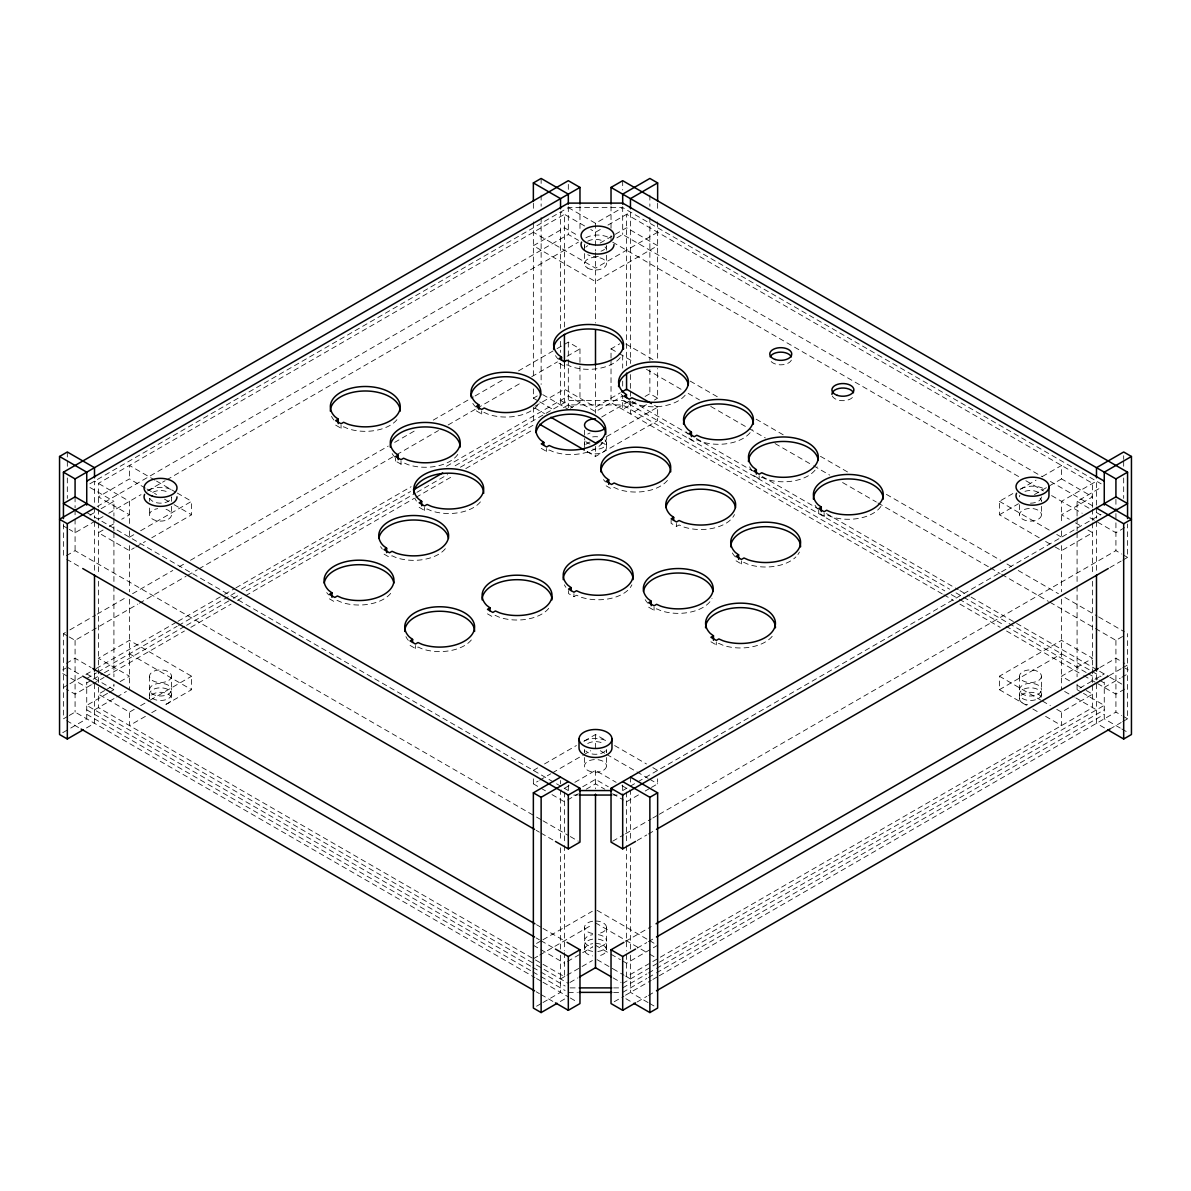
<?xml version="1.0" encoding="UTF-8"?>
<svg xmlns="http://www.w3.org/2000/svg" width="1191" height="1191" viewBox="0 0 1191 1191"><rect width="100%" height="100%" fill="white"/><g stroke="black" fill="none" stroke-linecap="round" stroke-linejoin="round"><path stroke-width="0.75" stroke-dasharray="5 3.75" d="M89.846 483.829L568.315 207.591L622.685 207.591L1101.154 483.829M145.391 488.102L129.462 478.901L98.391 496.841L129.462 514.78L121.69 519.261M97.2 506.503L568.315 234.493L578.513 240.388M89.935 515.167L94.729 512.398M101.131 508.706L113.919 501.322L113.919 516.09M568.315 207.591L595.5 223.283L622.685 207.591M103.051 516.566L75.078 532.719L69.257 529.355M108.798 513.247L141.014 494.652M147.446 490.945L165.132 480.732M166.74 479.809L578.364 242.16M600.264 229.506L595.5 232.26L590.736 229.506M607.931 225.084L630.456 212.072L630.456 363.493M103.051 530.025L98.391 532.719L129.462 550.659L134.241 547.89M109.259 526.437L115.482 522.849M600.16 243.024L626.57 227.779L657.64 245.718L595.5 281.582L533.36 245.718L564.43 227.779L578.409 235.848M66.354 555.706L75.078 550.659L534.938 816.148M616.864 237.858L622.685 234.493L1042.348 476.787M129.462 537.201L134.241 534.446M140.612 530.754L191.602 501.322L191.602 514.78L151.763 537.781M657.64 232.26L595.5 268.139L533.36 232.26M135.834 546.982L145.391 541.458M335.683 425.142L341.058 428.254L343.618 426.765L347.817 428.626A34.926 20.173 0 0 0 398.36 417.639M67.798 716.297L63.436 718.828L63.436 633.612L68.259 630.828M69.867 629.905L95.593 615.047M97.2 614.124L126.142 597.42M132.573 593.699L172.769 570.489M179.201 566.782L184.024 563.998M190.456 560.276L388.236 446.104M394.668 442.382L415.57 430.323M433.256 420.11L473.452 396.901M475.06 395.978L504.001 379.259M518.472 370.907L555.453 349.559M557.06 348.621L568.315 342.13L579.972 348.859L579.972 402.677L570.325 408.245M69.257 636.977L75.078 640.341L137.799 604.135M139.407 603.212L186.034 576.295M187.642 575.357L197.289 569.789M198.897 568.866L395.055 455.617M396.663 454.679L438.467 430.546M448.114 424.979L475.447 409.198M477.055 408.26L522.075 382.281M531.722 376.698L557.448 361.856M567.095 356.288L579.972 348.859M476.311 410.865L481.685 413.977L484.246 412.488L488.444 414.349A34.926 20.173 0 0 0 538.987 403.362M558.981 363.136L564.37 366.233L566.931 364.759L571.114 366.62A34.926 20.173 0 0 0 621.657 355.633M396.96 461.855L401.01 464.192L403.57 462.704L407.754 464.564A34.926 20.173 0 0 0 458.967 452.327M66.354 663.327L75.078 658.281L91.171 667.57M611.028 358.134L611.028 348.859L619.767 343.812M62.661 669.938L65.758 668.151M533.36 388.906L533.36 398.181L541.131 393.7M534.908 406.25L564.43 389.219L595.5 407.158L620.362 392.807M63.436 687.43L68.259 684.646M69.867 683.723L84.338 675.371M85.946 674.434L91.394 671.292M96.114 668.568L177.593 621.523M178.069 621.255L223.074 595.277M224.667 594.339L234.314 588.771M235.922 587.848L411.089 486.717M446.446 466.306L568.315 395.948L595.5 411.639L622.685 395.948L622.685 409.391L635.473 402.007M86.735 678.468L96.397 672.885M98.004 671.962L177.131 626.272M178.546 625.454L234.984 592.88M241.356 589.188L410.478 491.555M455.156 465.755L568.315 400.429L622.685 400.429L949.644 589.188M86.735 682.949L91.573 680.165M93.181 679.227L102.843 673.644M104.451 672.721L184.977 626.228M186.6 625.29L231.694 599.252M233.302 598.329L239.748 594.607M246.195 590.885L415.302 493.253M416.91 492.315L447.518 474.658M460.396 467.214L534.491 424.443M563.477 407.694L568.315 404.91L622.685 404.91L944.805 590.885M91.394 684.736L75.078 694.159L66.354 689.113M92.779 683.947L104.034 677.456M105.642 676.518L184.426 631.036M190.858 627.315L231.054 604.12M237.485 600.398L243.917 596.691M245.525 595.753L414.349 498.285M415.957 497.362L452.937 476.013M465.8 468.584L533.33 429.594M104.6 690.572L98.391 694.159L129.462 712.099L134.241 709.345M106.148 689.678L113.919 685.197M120.142 681.609L129.462 676.22L98.391 658.281L129.462 640.341L191.602 676.22L191.602 689.678L164.507 705.31M69.257 715.463L75.078 712.099L534.938 977.588M107.532 693.37L86.735 705.37L534.833 964.085M109.125 692.447L113.919 689.678L113.919 684.14M419.158 507.321L424.532 510.433L427.093 508.959L431.291 510.82A34.926 20.173 0 0 0 481.834 499.818M94.506 709.851L115.155 697.926M116.748 697.018L126.35 691.465M601.708 417.014L630.456 400.429L688.309 433.822M541.25 448.352L546.624 451.463L549.185 449.99L553.383 451.836A34.926 20.173 0 0 0 603.108 442.099M623.92 400.623L629.31 403.734L631.87 402.245L636.054 404.106A34.926 20.173 0 0 0 685.793 394.355M62.751 732.673L69.152 728.981M70.745 728.058L86.735 718.828L86.735 682.16M645.075 396.469L649.869 393.7L657.64 398.181L657.64 368.495M86.511 727.924L94.506 723.309L94.506 682.16M646.445 404.642L630.456 413.887L630.456 400.429M654.44 400.027L657.64 398.181M140.612 705.653L148.577 701.052M150.17 700.144L191.602 676.22M606.651 436.591L657.64 407.158L657.64 420.602L595.5 456.481L585.942 450.957M145.391 716.357L129.462 725.557L129.462 712.099M151.763 712.68L158.135 708.987M410.061 645.403L415.451 648.5L418.011 647.026L422.195 648.887A34.926 20.173 0 0 0 472.753 637.9M671.114 520.348L671.114 523.34L676.503 526.437L679.064 524.963L683.247 526.824A34.926 20.173 0 0 0 734.46 514.572M753.799 475.596L759.173 478.708L761.734 477.234L765.917 479.095A34.926 20.173 0 0 0 817.13 466.842M568.554 590.602L568.554 593.594L573.943 596.691L576.504 595.217L580.687 597.078A34.926 20.173 0 0 0 631.9 584.826M648.663 607.172L654.053 610.283L656.613 608.809L660.797 610.655A34.926 20.173 0 0 0 712.01 598.418M736.053 560.827L741.427 563.938L743.988 562.45L748.186 564.311A34.926 20.173 0 0 0 795.901 556.926M820.078 513.872L824.112 516.194L826.673 514.72L830.856 516.581A34.926 20.173 0 0 0 882.069 504.329M710.923 641.785L716.297 644.882L718.858 643.408L723.041 645.269A34.926 20.173 0 0 0 772.78 635.518M533.36 770.398L538.138 767.629M544.51 763.952L576.384 745.551M584.349 740.951L595.5 734.519L606.651 740.951M1039.237 537.781L999.398 514.78L999.398 501.322L1013.749 493.044M1020.121 489.367L1036.051 480.167M1042.423 476.489L1061.538 465.443L1061.538 478.901L1092.609 496.841L1061.538 514.78L1069.31 519.261M533.36 778.795L533.36 783.842L538.138 781.088M539.731 780.165L550.882 773.733M552.475 772.81L581.163 756.255M582.756 755.332L590.721 750.732M999.398 514.78L1018.528 503.733M1034.458 494.548L1061.538 478.901M569.09 785.643L560.544 790.571L560.544 840.429M574.851 782.323L595.5 770.398L616.149 782.323M582.712 786.745L595.5 779.361L608.288 786.745M1077.081 516.09L1077.081 501.322L1101.065 487.476M567.541 799.995L578.409 793.712M586.18 789.231L595.5 783.842L604.82 789.231M622.685 790.571L1101.05 514.393M626.57 801.781L639.001 794.605M645.209 791.018L649.869 788.338M651.432 787.43L657.64 783.842L657.64 778.795M1124.646 527.673L1115.922 532.719L1087.949 516.566M612.636 841.218L623.905 834.712M625.513 833.789L651.239 818.932M652.847 818.009L657.67 815.225M659.278 814.302L1115.922 550.659L1121.743 554.023M637.155 840.518L646.802 834.951M648.41 834.013L654.842 830.306M1109.878 567.586L1121.133 561.095M1122.741 560.172L1127.564 557.388L1127.564 523.98M536.545 943.451L541.324 940.696M542.917 939.773L592.314 911.249M1026.493 705.31L999.398 689.678L999.398 676.22L1061.538 640.341L1092.609 658.281L1061.538 676.22L1070.858 681.609M533.36 958.74L538.138 955.986M539.731 955.063L592.314 924.707M999.398 689.678L1061.538 653.799M1049.986 602.289L1115.922 640.341L1124.646 635.294M567.541 961.435L592.389 947.083M560.544 978.928L565.308 976.173M566.901 975.25L592.389 960.542M625.513 941.411L651.239 926.568M1099.829 667.57L1115.922 658.281L1121.743 661.645M569.908 982.486L577.903 977.871M1077.081 684.14L1077.081 689.678L1104.265 673.972M536.56 1006.231L541.354 1003.462M542.962 1002.539L560.544 992.371L560.544 951.222M637.155 948.14L646.802 942.572M648.41 941.649L654.842 937.927M1109.297 675.565L1121.133 668.717M1122.741 667.794L1127.564 665.01L1123.202 662.494M560.321 1001.482L565.115 998.713M657.64 945.282L626.57 963.221L621.91 960.542M1056.759 709.345L1061.538 712.099L1092.609 694.159L1083.289 688.785M1104.265 687.43L1120.255 678.2M1121.848 677.277L1128.249 673.585M1124.646 689.113L1115.922 694.159L1096.613 683.024M622.685 983.409L657.774 963.147M659.382 962.224L1104.265 705.37L1083.468 693.37M622.685 987.89L646.847 973.94M648.455 973.017L654.901 969.295M656.509 968.357L1104.265 709.851M622.685 992.371L646.847 978.421M648.455 977.498L654.901 973.776M656.509 972.853L1104.265 714.347M614.243 1001.735L623.905 996.167M625.513 995.229L651.239 980.387M652.847 979.449L657.67 976.665M659.278 975.742L1115.922 712.099L1121.743 715.463M637.155 1001.959L646.802 996.391M648.41 995.468L654.842 991.746M1109.878 729.041L1121.133 722.535M1122.741 721.612L1127.564 718.828L1127.564 633.612M573.749 795.052L577.382 795.052M613.618 795.052L617.251 795.052M570.132 987.89L577.382 987.89M613.618 987.89L620.868 987.89M568.315 992.371L577.382 992.371M613.618 992.371L620.868 992.371M1050.388 481.432L1093.8 506.503M1077.081 501.322L1089.869 508.706M1096.271 512.398L1101.065 515.167M584.632 225.977L560.544 212.072L560.544 328.418M612.636 242.16L1019.436 477.025M1025.868 480.732L1043.554 490.945M1051.593 495.59L1082.202 513.247M1075.518 522.849L1081.741 526.437M1087.949 530.025L1092.609 532.719L1061.538 550.659L1053.573 546.059M1123.202 554.857L1127.564 557.388M999.398 501.322L1050.388 530.754M1056.759 534.446L1061.538 537.201M1045.609 541.458L1051.981 545.136M625.9 343.991L654.842 360.694M690.214 381.12L719.156 397.824M756.136 419.172L783.47 434.953M820.45 456.317L847.798 472.098M886.387 494.369L1000.544 560.276M1006.976 563.998L1011.799 566.782M1018.231 570.489L1058.427 593.699M1064.858 597.42L1097.015 615.985M1098.623 616.908L1124.349 631.766M611.028 348.859L617.459 352.566M619.067 353.504L633.552 361.856M646.415 369.284L681.788 389.695M688.219 393.417L699.474 399.908M710.729 406.414L747.71 427.763M749.318 428.686L765.396 437.975M775.043 443.543L812.024 464.892M813.632 465.83L829.71 475.105M842.573 482.534L876.338 502.021M877.946 502.959L988.887 567.005M990.495 567.943L1000.142 573.511M1001.75 574.434L1048.378 601.351M1125.242 668.151L1128.339 669.938M654.529 405.357L657.64 407.158M696.348 438.467L752.593 470.936M762.225 476.504L817.234 508.274M826.509 513.619L958.293 589.709M959.901 590.632L969.534 596.2M971.141 597.123L1016.146 623.101M1016.623 623.384L1096.494 669.491M1099.606 671.292L1108.27 676.294M1109.878 677.217L1124.349 685.569M688.86 438.109L694.234 441.221L696.795 439.747L700.993 441.593A34.926 20.173 0 0 0 752.191 429.355M956.016 592.88L1101.05 676.607M951.252 594.607L957.698 598.329M959.306 599.252L1004.4 625.29M1006.023 626.228L1086.549 672.721M1088.157 673.644L1097.819 679.227M1099.427 680.165L1104.265 682.949M942.26 593.907L611.028 402.677L611.028 359.995M943.868 594.83L953.515 600.398M959.946 604.12L1000.142 627.315M1006.574 631.036L1082.143 674.672M1083.75 675.595L1095.005 682.086M1077.081 685.197L1081.741 687.877M1077.081 689.678L1081.875 692.447M1123.202 716.297L1127.564 718.828M560.544 400.429L573.749 408.051M1064.65 691.465L1074.252 697.018M1075.845 697.926L1096.494 709.851M542.724 394.623L568.315 409.391M1120.255 728.058L1104.265 718.828L1104.265 682.16M1121.848 728.981L1128.249 732.673M533.36 398.181L538.153 400.95M539.761 401.873L552.55 409.257M1104.489 727.924L1096.494 723.309L1096.494 672.855M534.953 408.066L544.51 413.59M999.398 676.22L1040.83 700.144M1042.423 701.052L1050.388 705.653M1032.865 708.987L1039.237 712.68M1045.609 716.357L1061.538 725.557L1061.538 712.099M606.174 485.839L611.564 488.95L614.124 487.476L618.308 489.337A34.926 20.173 0 0 0 668.866 478.335M384.083 554.157L389.472 557.254L392.033 555.78L396.216 557.641A34.926 20.173 0 0 0 445.955 547.89M487.461 613.841L492.836 616.938L495.396 615.464L499.595 617.325A34.926 20.173 0 0 0 550.138 606.338M154.949 480.167L129.462 465.443L129.462 478.901M156.542 481.09L175.658 492.121M177.251 493.044L191.602 501.322M614.616 745.551L646.49 763.952M652.862 767.629L657.64 770.398M146.984 489.025L156.542 494.548M164.507 499.133L172.472 503.733M174.065 504.656L191.602 514.78M600.279 750.732L605.058 753.486M606.651 754.409L635.339 770.964M636.932 771.887L648.083 778.333M649.676 779.242L657.64 783.842M329.416 598.835L334.805 601.946L337.351 600.458L341.549 602.318A34.926 20.173 0 0 0 392.092 591.332M621.91 785.643L630.456 790.571L630.456 840.429M89.935 487.476L113.919 501.322M612.591 793.712L623.459 799.995M86.735 512.532L568.315 790.571M533.36 783.842L539.568 787.43M541.131 788.338L545.791 791.018M551.999 794.605L564.43 801.781M63.436 525.99L67.798 528.506M536.545 817.086L541.369 819.87M542.977 820.793L568.702 835.65M570.325 836.573L578.364 841.218M66.651 559.234L81.122 567.586M536.158 830.306L539.374 832.167M540.982 833.09L553.845 840.518M597.093 910.341L648.083 939.773M649.676 940.696L654.455 943.451M129.462 653.799L191.602 689.678M595.5 922.861L648.083 953.217M649.676 954.14L654.455 956.909M63.436 633.612L67.798 636.143M595.5 945.282L609.479 953.366M611.028 954.259L620.362 959.633M536.545 924.707L541.369 927.491M542.977 928.429L565.487 941.411M597.048 959.633L612.591 968.611M612.978 968.834L624.099 975.25M625.692 976.173L630.456 978.928M86.735 673.972L113.919 689.678M613.097 977.871L621.092 982.486M66.651 666.871L81.703 675.565M536.158 937.927L539.374 939.788M540.982 940.711L553.845 948.14M648.038 1002.539L630.456 992.371L630.456 951.222M649.646 1003.462L654.44 1006.231M62.751 673.585L69.152 677.277M70.745 678.2L86.735 687.43M533.36 945.282L564.43 963.221M625.885 998.713L630.679 1001.482M536.441 965.008L568.315 983.409M86.735 709.851L531.275 966.511M532.883 967.434L539.329 971.156M540.937 972.079L565.1 986.029M86.735 714.347L531.275 970.993M532.883 971.916L539.329 975.637M540.937 976.575L565.1 990.51M536.545 978.526L541.369 981.31M542.977 982.233L568.702 997.09M570.325 998.013L576.757 1001.735M66.651 720.674L81.122 729.041M536.158 991.746L539.374 993.607M540.982 994.53L553.845 1001.959M1123.679 455.706L1123.679 459.413M1123.679 461.274L1123.679 466.842M1123.679 477.978L1123.679 498.389M1115.922 499.312L1115.922 511.683M1115.922 513.544L1115.922 520.958M1115.922 522.819L1115.922 550.659M1115.922 640.341L1115.922 712.099M1096.494 505.148L1096.494 481.149L1061.538 501.322L1061.538 523.489M1096.494 506.994L1096.494 518.145M1096.494 521.509L1096.494 571.62M1092.609 507.396L1092.609 483.382L626.57 214.32L626.57 365.741M1092.609 509.242L1092.609 520.318M1092.609 522.953L1092.609 574.658M1092.609 581.253L1092.609 683.604M1092.609 685.45L1092.609 707.618L626.57 976.68L626.57 952.681M1077.081 517.951L1077.081 530.873M1077.081 532.719L1077.081 584.424M1077.081 586.27L1077.081 676.756M1061.538 530.873L1061.538 538.258M1061.538 545.612L1061.538 591.808M1061.538 599.192L1061.538 689.678M1041.455 506.369L1041.455 514.78A10.987 6.342 0 0 1 1024.975 520.273A10.987 6.342 0 0 1 1024.975 509.286A10.987 6.342 0 0 1 1041.455 514.78M1041.455 676.22A10.987 6.342 0 0 1 1024.975 681.714A10.987 6.342 0 0 1 1024.975 670.727A10.987 6.342 0 0 1 1041.455 676.22L1041.455 689.678A10.987 6.342 0 0 1 1024.975 695.172A10.987 6.342 0 0 1 1024.975 684.185A10.987 6.342 0 0 1 1041.455 689.678M1041.455 694.159A10.987 6.342 0 0 1 1024.975 699.653A10.987 6.342 0 0 1 1024.975 688.666A10.987 6.342 0 0 1 1041.455 694.159L1041.455 698.641A10.987 6.342 0 0 0 1031.436 692.328A10.987 6.342 0 0 0 1019.66 697.539A10.987 6.342 0 0 0 1027.625 704.774M1019.496 504.686L1019.496 514.78M1019.496 676.22L1019.496 689.678M1019.496 694.159L1019.496 698.641M824.112 513.217L824.112 516.194M818.723 510.105L818.723 513.098M759.173 475.715L759.173 478.708M741.427 560.946L741.427 563.938M716.297 641.889L716.297 644.882M676.503 523.459L676.503 526.437M657.64 203.333L657.64 210.762M657.64 221.898L657.64 361.067M654.053 607.291L654.053 610.283M649.869 195.145L649.869 206.281M649.869 217.417L649.869 360.292M649.869 369.582L649.869 393.7M630.456 374.57L630.456 389.353M630.456 391.199L630.456 396.737M630.456 777.113L630.456 783.842M630.456 847.813L630.456 949.376M629.31 400.742L629.31 403.734M626.57 792.03L626.57 843.734M626.57 845.58L626.57 950.835M622.685 180.69L622.685 189.964M622.685 206.668L622.685 234.493M622.685 355.112L622.685 368.108M622.685 381.09L622.685 386.658M622.685 784.973L622.685 795.052M611.028 205.969L611.028 228.24M611.028 235.654L611.028 241.222M606.487 250.199L606.487 245.703A10.987 6.342 0 0 1 600.993 251.197M606.487 255.246L606.487 263.643M606.487 443.037L606.487 447.518M606.487 749.467L606.487 752.459A10.987 6.342 0 0 0 605.013 749.288M606.487 757.506L606.487 765.902A10.987 6.342 0 0 1 590.007 771.396A10.987 6.342 0 0 1 590.007 760.409A10.987 6.342 0 0 1 606.487 765.902M606.487 927.357L606.487 940.801A10.987 6.342 0 0 1 598.344 946.934M606.487 945.297L606.487 949.778M595.5 223.283L595.5 250.988M595.5 252.566L595.5 322.999M595.5 365.473L595.5 413.217M595.5 446.387L595.5 456.481M595.5 734.519L595.5 747.978M595.5 770.398L595.5 788.859M584.513 245.703L584.513 250.199M584.513 253.564L584.513 263.643M584.513 430.13L584.513 436.859M584.513 443.037L584.513 447.518M584.513 749.467L584.513 752.459A10.987 6.342 0 0 1 584.885 750.806M584.513 757.506L584.513 765.902M592.656 921.224A10.987 6.342 0 0 0 584.513 927.357L584.513 940.801A10.987 6.342 0 0 0 592.656 946.934M592.656 939.163A10.987 6.342 0 0 0 584.513 945.297L584.513 949.778A10.987 6.342 0 0 0 592.656 955.897M579.972 205.969L579.972 230.086M573.943 593.699L573.943 596.691M568.315 184.397L568.315 189.964M568.315 206.668L568.315 234.493M568.315 342.13L568.315 407.709M568.315 784.973L568.315 791.687M564.43 326.959L564.43 214.32L98.391 483.382L98.391 507.396M564.43 363.895L564.43 402.662M564.43 792.03L564.43 843.734M564.43 845.58L564.43 950.835M564.43 952.681L564.43 976.68L98.391 707.618L98.391 685.45M564.37 363.255L564.37 366.233M560.544 341.341L560.544 352.417M560.544 363.493L560.544 407.158M560.544 780.477L560.544 783.842M560.544 847.813L560.544 949.376M546.624 448.471L546.624 451.463M541.131 178.442L541.131 184.01M541.131 195.145L541.131 206.281M541.131 217.417L541.131 384.425M533.36 203.333L533.36 210.762M533.36 221.898L533.36 375.924M533.36 407.158L533.36 420.602M481.685 410.984L481.685 413.977M424.532 507.44L424.532 510.433M415.451 645.507L415.451 648.5M401.01 461.2L401.01 464.192M395.62 458.088L395.62 461.081M341.058 425.261L341.058 428.254M171.504 501.322L171.504 496.841A10.987 6.342 0 0 1 161.961 503.123A10.987 6.342 0 0 1 149.917 498.478M171.504 506.369L171.504 514.78M171.504 676.22A10.987 6.342 0 0 1 155.038 681.714A10.987 6.342 0 0 1 155.038 670.727A10.987 6.342 0 0 1 171.504 676.22L171.504 689.678A10.987 6.342 0 0 1 155.038 695.172A10.987 6.342 0 0 1 155.038 684.185A10.987 6.342 0 0 1 171.504 689.678M171.504 694.159A10.987 6.342 0 0 1 155.038 699.653A10.987 6.342 0 0 1 155.038 688.666A10.987 6.342 0 0 1 171.504 694.159L171.504 698.641M149.545 498.329L149.545 501.322M149.545 508.051L149.545 514.78M149.545 676.22L149.545 689.678M149.545 694.159L149.545 698.641A10.987 6.342 0 0 1 159.564 692.328A10.987 6.342 0 0 1 171.34 697.539A10.987 6.342 0 0 1 163.375 704.774M129.462 523.489L129.462 501.322L94.506 481.149L94.506 505.148M129.462 530.873L129.462 538.258M129.462 545.612L129.462 591.808M129.462 599.192L129.462 689.678M113.919 517.951L113.919 530.873M113.919 532.719L113.919 584.424M113.919 586.27L113.919 676.756M98.391 509.242L98.391 520.318M98.391 522.953L98.391 574.658M98.391 581.253L98.391 683.604M94.506 506.994L94.506 518.145M94.506 521.509L94.506 571.62M94.506 672.855L94.506 680.314M75.078 496.841L75.078 507.976M75.078 509.837L75.078 517.251M75.078 519.112L75.078 550.659M75.078 640.341L75.078 712.099M67.321 451.999L67.321 459.413M67.321 461.274L67.321 466.842M67.321 477.978L67.321 498.389M63.436 523.98L63.436 557.388M585.853 237.828A16.48 9.513 0 0 1 609.167 237.828M1020.836 488.95A16.48 9.513 0 0 1 1044.135 488.95M583.843 741.249A16.48 9.513 0 0 1 607.157 741.249M148.875 490.111A16.48 9.513 0 0 1 172.174 490.111M598.344 939.163A10.987 6.342 0 0 1 606.398 946.116A10.987 6.342 0 0 1 595.5 951.639M592.656 951.415A10.987 6.342 0 0 1 584.513 945.297M605.013 439.866A10.987 6.342 0 0 1 604.209 446.893A10.987 6.342 0 0 1 592.656 449.156M584.885 444.675A10.987 6.342 0 0 1 584.885 441.385M592.656 436.903A10.987 6.342 0 0 1 598.344 436.903M600.993 442.025A10.987 6.342 0 0 1 604.209 451.374A10.987 6.342 0 0 1 587.729 451.999M585.987 444.347A10.987 6.342 0 0 1 590.007 442.025M595.5 943.436A10.987 6.342 0 0 1 606.398 948.944A10.987 6.342 0 0 1 598.344 955.897M584.513 949.778A10.987 6.342 0 0 1 592.656 943.644M852.414 397.541A10.987 6.342 0 0 1 841.456 400.652A10.987 6.342 0 0 1 832.286 396.007M791.375 360.129A10.987 6.342 0 0 1 780.76 364.833A10.987 6.342 0 0 1 770.145 360.129M605.013 751.134A10.987 6.342 0 0 1 585.987 751.134M587.729 743.482A10.987 6.342 0 0 1 603.271 743.482M1030.468 503.183A10.987 6.342 0 0 0 1041.455 496.841L1041.455 501.322A10.987 6.342 0 0 0 1039.981 498.151M1019.496 496.841A10.987 6.342 0 0 1 1019.868 495.203M1024.975 491.347A10.987 6.342 0 0 1 1038.239 492.359M584.885 247.356A10.987 6.342 0 0 1 584.885 244.066M587.729 241.222A10.987 6.342 0 0 1 603.271 241.222M152.761 492.359A10.987 6.342 0 0 1 168.288 492.359M558.326 359.235A34.926 20.173 0 0 1 555.497 355.633M623.265 396.722A34.926 20.173 0 0 1 621.24 394.355M688.204 434.209A34.926 20.173 0 0 1 686.18 431.857M752.072 470.549A34.926 20.173 0 0 1 749.645 466.842M818.068 509.197A34.926 20.173 0 0 1 814.584 504.329M799.384 552.058A34.926 20.173 0 0 1 797.925 554.559M735.398 556.926A34.926 20.173 0 0 1 731.914 552.058M605.519 481.953A34.926 20.173 0 0 1 603.509 479.586M475.656 406.965A34.926 20.173 0 0 1 472.827 403.362M333.956 420.081A34.926 20.173 0 0 1 331.545 416.374M394.965 457.18A34.926 20.173 0 0 1 392.137 453.577M416.478 501.069A34.926 20.173 0 0 1 415.004 498.567M382.356 549.096A34.926 20.173 0 0 1 380.599 546.654M328.761 594.934A34.926 20.173 0 0 1 326.736 592.567M408.334 640.341A34.926 20.173 0 0 1 405.923 636.634M565.889 587.327A34.926 20.173 0 0 1 564.415 584.826M648.008 603.271A34.926 20.173 0 0 1 645.18 599.668M598.344 256.318A10.987 6.342 0 0 1 592.656 256.318M590.007 255.693A10.987 6.342 0 0 1 587.729 254.68M585.987 247.028A10.987 6.342 0 0 1 587.729 245.703M605.013 247.028A10.987 6.342 0 0 1 606.115 248.547M606.115 436.903A10.987 6.342 0 0 1 600.993 444.035M590.007 444.035A10.987 6.342 0 0 1 585.987 441.712M584.885 440.194A10.987 6.342 0 0 1 584.513 438.541M587.729 434.06A10.987 6.342 0 0 1 590.007 433.048M595.5 921.015A10.987 6.342 0 0 1 606.398 926.524A10.987 6.342 0 0 1 598.344 933.476M592.656 933.476A10.987 6.342 0 0 1 584.513 927.357M598.344 934.682A10.987 6.342 0 0 1 606.487 940.801M584.513 940.801A10.987 6.342 0 0 1 592.656 934.682M166.025 509.286A10.987 6.342 0 0 1 168.288 519.261A10.987 6.342 0 0 1 151.019 517.951A10.987 6.342 0 0 1 157.688 508.646M587.729 268.139A10.987 6.342 0 0 0 606.115 265.295A10.987 6.342 0 0 0 592.656 257.524A10.987 6.342 0 0 0 587.729 268.139"/><path stroke-width="1.5" d="M83.31 729.77L67.321 739.001L59.55 734.519L59.55 456.481L67.321 451.999L94.506 467.691L94.506 477.785M533.36 201.487L533.36 182.923L541.131 178.442L568.315 194.133L568.315 204.227M63.436 518.561L63.436 472.172L568.315 180.69L579.972 187.419L579.972 204.108M63.436 472.172L75.078 478.901L579.972 187.419M86.735 481.149L568.315 203.11L622.685 203.11L1104.265 481.149M611.028 204.108L611.028 187.419L622.685 180.69L1127.564 472.172L1127.564 518.561M86.735 503.57L59.55 519.261L67.321 523.742L94.506 508.051M657.64 201.487L657.64 182.923L630.456 198.629L630.456 208.708M338.244 419.172L335.683 420.661L341.058 423.758L343.618 422.284L347.817 424.145A34.926 20.173 0 0 0 399.685 410.18A34.926 20.173 0 0 0 359.22 386.807A34.926 20.173 0 0 0 335.028 416.761L338.244 419.172L338.244 423.668M478.871 404.895L476.311 406.384L481.685 409.481L484.246 408.007L488.444 409.868A34.926 20.173 0 0 0 540.312 395.903A34.926 20.173 0 0 0 499.848 372.545A34.926 20.173 0 0 0 475.656 402.484L478.871 404.895L478.871 409.391M561.542 357.166L558.981 358.655L564.37 361.751L566.931 360.278L571.114 362.138A34.926 20.173 0 0 0 622.982 348.174A34.926 20.173 0 0 0 582.518 324.801A34.926 20.173 0 0 0 558.326 354.754L561.542 357.166L561.542 360.158M398.181 455.111L395.62 456.6L401.01 459.696L403.57 458.222L407.754 460.083A34.926 20.173 0 0 0 459.622 446.119A34.926 20.173 0 0 0 419.158 422.76A34.926 20.173 0 0 0 394.965 452.699L398.181 455.111L398.181 459.607M413.366 489.888L442.68 472.961M421.718 501.366L419.158 502.84L424.532 505.952L427.093 504.478L431.291 506.324A34.926 20.173 0 0 0 483.144 492.359A34.926 20.173 0 0 0 442.68 469.001A34.926 20.173 0 0 0 418.503 498.94L421.718 501.366L421.718 505.847M621.91 391.913L626.57 389.219L651.432 403.57M543.811 442.397L541.25 443.871L546.624 446.982L549.185 445.494L553.383 447.354A34.926 20.173 0 0 0 605.236 433.39A34.926 20.173 0 0 0 564.772 410.032A34.926 20.173 0 0 0 540.595 439.97L543.811 442.397L543.811 445.374M626.481 394.653L623.92 396.141L629.31 399.238L631.87 397.764L636.054 399.625A34.926 20.173 0 0 0 687.922 385.661A34.926 20.173 0 0 0 647.457 362.302A34.926 20.173 0 0 0 623.265 392.241L626.481 394.653L626.481 397.645M386.643 548.188L384.083 549.661L389.472 552.773L392.033 551.299L396.216 553.16A34.926 20.173 0 0 0 448.084 539.195A34.926 20.173 0 0 0 407.62 515.822A34.926 20.173 0 0 0 383.428 545.776L386.643 548.188L386.643 552.669M331.976 592.865L329.416 594.354L334.805 597.45L337.351 595.976L341.549 597.837A34.926 20.173 0 0 0 393.417 583.873A34.926 20.173 0 0 0 352.953 560.499A34.926 20.173 0 0 0 328.761 590.453L331.976 592.865L331.976 597.361M601.872 439.345L595.5 443.022L550.882 417.267M608.735 479.884L606.174 481.358L611.564 484.469L614.124 482.995L618.308 484.841A34.926 20.173 0 0 0 670.176 470.877A34.926 20.173 0 0 0 629.711 447.518A34.926 20.173 0 0 0 605.519 477.457L608.735 479.884L608.735 484.365M691.42 432.154L688.86 433.628L694.234 436.74L696.795 435.251L700.993 437.112A34.926 20.173 0 0 0 752.861 423.147A34.926 20.173 0 0 0 712.382 399.789A34.926 20.173 0 0 0 688.204 429.728L691.42 432.154L691.42 436.635M412.622 639.433L410.061 640.907L415.451 644.018L418.011 642.545L422.195 644.391A34.926 20.173 0 0 0 474.063 630.441A34.926 20.173 0 0 0 433.598 607.068A34.926 20.173 0 0 0 409.421 637.021L412.622 639.433L412.622 642.425M490.022 607.872L487.461 609.345L492.836 612.457L495.396 610.983L499.595 612.829A34.926 20.173 0 0 0 551.463 598.865A34.926 20.173 0 0 0 510.984 575.506A34.926 20.173 0 0 0 486.806 605.46L490.022 607.872L490.022 610.864M673.674 517.37L671.114 518.844L676.503 521.956L679.064 520.482L683.247 522.343A34.926 20.173 0 0 0 735.115 508.378A34.926 20.173 0 0 0 694.651 485.005A34.926 20.173 0 0 0 670.459 514.959L673.674 517.37L673.674 520.363M756.359 469.641L753.799 471.115L759.173 474.226L761.734 472.753L765.917 474.599A34.926 20.173 0 0 0 817.785 460.634A34.926 20.173 0 0 0 777.321 437.276A34.926 20.173 0 0 0 753.144 467.214L756.359 469.641L756.359 474.122M571.114 587.625L568.554 589.098L573.943 592.21L576.504 590.736L580.687 592.582A34.926 20.173 0 0 0 632.555 578.618A34.926 20.173 0 0 0 592.091 555.259A34.926 20.173 0 0 0 567.899 585.213L571.114 587.625L571.114 590.617M651.224 601.217L648.663 602.691L654.053 605.802L656.613 604.313L660.797 606.174A34.926 20.173 0 0 0 712.665 592.21A34.926 20.173 0 0 0 672.2 568.851A34.926 20.173 0 0 0 648.008 598.79L651.224 601.217L651.224 605.698M738.614 554.857L736.053 556.346L741.427 559.442L743.988 557.969L748.186 559.83A34.926 20.173 0 0 0 800.054 545.865A34.926 20.173 0 0 0 759.59 522.492A34.926 20.173 0 0 0 735.398 552.445L738.614 554.857L738.614 559.353M821.284 507.128L818.723 508.602L824.112 511.713L826.673 510.239L830.856 512.1A34.926 20.173 0 0 0 882.725 498.136A34.926 20.173 0 0 0 842.26 474.762A34.926 20.173 0 0 0 818.068 504.716L821.284 507.128L821.284 511.609M713.483 635.815L710.923 637.289L716.297 640.401L718.858 638.927L723.041 640.773A34.926 20.173 0 0 0 774.909 626.808A34.926 20.173 0 0 0 734.445 603.45A34.926 20.173 0 0 0 710.268 633.404L713.483 635.815L713.483 640.296M557.12 1003.328L541.131 1012.558L533.36 1008.077L533.36 792.819L560.544 777.113M533.36 792.819L541.131 797.3L568.315 781.609M1107.69 729.77L1123.679 739.001L1131.45 734.519L1131.45 456.481L1104.265 472.172L1104.265 505.148M579.972 788.323L75.078 496.841L63.436 503.57L568.315 795.052L579.972 788.323L579.972 842.141L568.315 848.87L555.453 841.442M611.028 187.419L1115.922 478.901L1127.564 472.172M611.028 788.323L1115.922 496.841L1127.564 503.57L622.685 795.052L611.028 788.323L611.028 842.141L622.685 848.87L635.547 841.442M622.685 781.609L649.869 797.3L657.64 792.819L657.64 1008.077L649.869 1012.558L633.88 1003.328M1096.494 508.051L1123.679 523.742L1131.45 519.261L1104.265 503.57M656.449 829.383L1108.27 568.524M555.453 949.078L568.315 956.507L579.972 949.778L579.972 1003.581L568.315 1010.31L555.453 1002.882M635.547 1002.882L622.685 1010.31L611.028 1003.581L611.028 949.778L623.905 942.349M656.062 923.784L1098.221 668.493M579.511 976.948L595.5 967.717L611.489 976.948M611.028 949.778L622.685 956.507L635.547 949.078M656.449 937.004L1108.27 676.146M656.449 990.823L1109.878 729.041M579.183 790.571L611.817 790.571M579.183 795.052L611.817 795.052M579.183 987.89L611.817 987.89M579.183 992.371L611.817 992.371M657.64 182.923L649.869 178.442L622.685 194.133L622.685 204.227M1131.45 456.481L1123.679 451.999L1096.494 467.691L1096.494 477.785M533.36 182.923L560.544 198.629L560.544 208.708M539.731 424.294L584.349 450.049M630.456 777.113L657.64 792.819M59.55 456.481L86.735 472.172L86.735 505.148M82.73 568.524L534.551 829.383M92.779 668.493L534.938 923.784M567.095 942.349L579.972 949.778M82.73 676.146L534.551 937.004M81.122 729.041L534.551 990.823M1123.679 523.742L1123.679 739.001M1115.922 478.901L1115.922 497.466M1096.494 575.059L1096.494 671.084M1048.958 486.717A16.48 9.513 0 0 1 1024.245 494.95A16.48 9.513 0 0 1 1024.245 478.469A16.48 9.513 0 0 1 1048.958 486.717L1048.958 495.679A16.48 9.513 0 0 1 1030.334 505.118A16.48 9.513 0 0 1 1016.563 493.223M649.869 797.3L649.869 1012.558M626.57 373.125L626.57 389.74M622.685 795.052L622.685 848.87M622.685 956.507L622.685 1010.31M611.98 739.001A16.48 9.513 0 0 1 587.267 747.233A16.48 9.513 0 0 1 587.267 730.768A16.48 9.513 0 0 1 611.98 739.001L611.98 747.963A16.48 9.513 0 0 1 595.5 757.476A16.48 9.513 0 0 1 579.02 747.963L579.02 739.001M595.5 330.13L595.5 365.205M595.5 794.129L595.5 967.717M568.315 795.052L568.315 848.87M568.315 956.507L568.315 1010.31M564.43 334.343L564.43 362.049M541.131 797.3L541.131 1012.558M94.506 575.059L94.506 671.084M75.078 478.901L75.078 497.466M67.321 523.742L67.321 739.001M613.99 244.557A16.48 9.513 0 0 1 595.366 253.981A16.48 9.513 0 0 1 581.595 242.086M176.997 496.841A16.48 9.513 0 0 1 158.373 506.279A16.48 9.513 0 0 1 144.617 494.384M770.145 356.853A10.987 6.342 0 0 1 780.76 352.149A10.987 6.342 0 0 1 791.375 356.853M831.913 394.37A10.987 6.342 0 0 1 841.456 388.072A10.987 6.342 0 0 1 853.5 392.732M553.651 349.157A34.926 20.173 0 0 1 588.577 328.984A34.926 20.173 0 0 1 623.518 349.157M618.591 386.643A34.926 20.173 0 0 1 651.998 366.5A34.926 20.173 0 0 1 688.324 384.887M683.53 424.13A34.926 20.173 0 0 1 718.456 403.957A34.926 20.173 0 0 1 753.382 424.13M748.454 461.617A34.926 20.173 0 0 1 781.877 441.474A34.926 20.173 0 0 1 818.187 459.875M813.393 499.118A34.926 20.173 0 0 1 848.32 478.946A34.926 20.173 0 0 1 883.26 499.118M730.723 546.848A34.926 20.173 0 0 1 765.649 526.675A34.926 20.173 0 0 1 800.575 546.848M665.918 507.604A34.926 20.173 0 0 1 700.71 489.188A34.926 20.173 0 0 1 735.517 507.604M600.845 471.859A34.926 20.173 0 0 1 635.771 451.702A34.926 20.173 0 0 1 670.712 471.859M536.039 432.616A34.926 20.173 0 0 1 572.365 414.23A34.926 20.173 0 0 1 605.772 434.373M470.981 396.886A34.926 20.173 0 0 1 504.389 376.743A34.926 20.173 0 0 1 540.699 395.129M330.354 411.163A34.926 20.173 0 0 1 365.28 390.99A34.926 20.173 0 0 1 400.206 411.163M390.291 447.101A34.926 20.173 0 0 1 425.217 426.929A34.926 20.173 0 0 1 460.158 447.101M413.813 493.342A34.926 20.173 0 0 1 448.754 473.184A34.926 20.173 0 0 1 483.68 493.342M378.887 538.421A34.926 20.173 0 0 1 413.679 520.005A34.926 20.173 0 0 1 448.486 538.421M324.22 583.099A34.926 20.173 0 0 1 359.012 564.683A34.926 20.173 0 0 1 393.819 583.099M404.732 631.424A34.926 20.173 0 0 1 439.673 611.251A34.926 20.173 0 0 1 474.599 631.424M482.117 599.847A34.926 20.173 0 0 1 517.058 579.689A34.926 20.173 0 0 1 551.984 599.847M563.224 579.6A34.926 20.173 0 0 1 598.15 559.442A34.926 20.173 0 0 1 633.091 579.6M643.468 591.436A34.926 20.173 0 0 1 678.26 573.02A34.926 20.173 0 0 1 713.067 591.436M705.578 627.791A34.926 20.173 0 0 1 740.519 607.633A34.926 20.173 0 0 1 775.445 627.791M605.013 428.269A10.987 6.342 0 0 1 585.987 428.269A10.987 6.342 0 0 1 595.5 418.756M589.277 243.813A16.48 9.513 0 0 0 613.99 235.58A16.48 9.513 0 0 0 589.277 227.347A16.48 9.513 0 0 0 589.277 243.813M152.284 496.111A16.48 9.513 0 0 0 176.997 487.878A16.48 9.513 0 0 0 152.284 479.631A16.48 9.513 0 0 0 152.284 496.111M775.267 359.503A10.987 6.342 0 0 0 791.747 354.01A10.987 6.342 0 0 0 775.267 348.516A10.987 6.342 0 0 0 775.267 359.503M837.407 395.382A10.987 6.342 0 0 0 853.887 389.889A10.987 6.342 0 0 0 837.407 384.395A10.987 6.342 0 0 0 837.407 395.382"/></g></svg>
